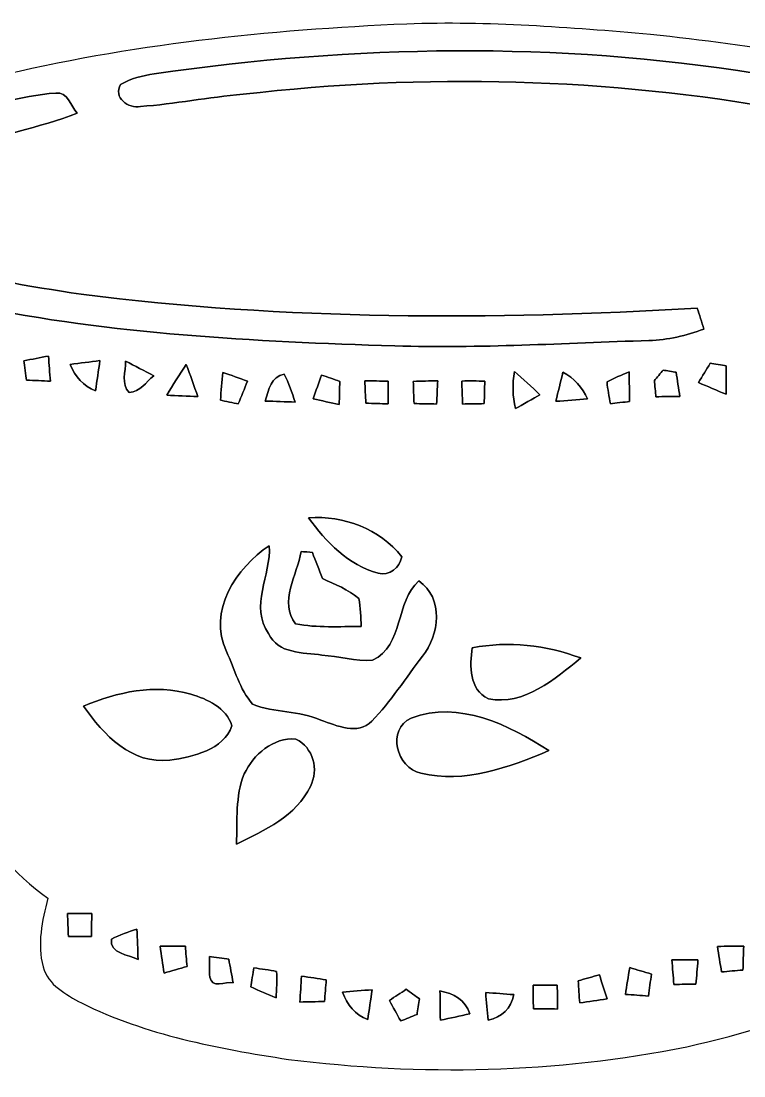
# Model space of a CAD drawing. Header units: centimetres. Extents: x -7.1 to 7.1, y -5.6 to 5.6.
# Drawn here: x -1.61 to 2.6, y -0.52 to 5.62 of the extents above; entities that cross this region are included whole.
import ezdxf

# ---------------------------------------------------------------- set-up
doc = ezdxf.new("R2010")
doc.units = ezdxf.units.CM
doc.header["$MEASUREMENT"] = 0
doc.layers.add('Camada 1', color=7, linetype='Continuous')

msp = doc.modelspace()

# ---------------------------------------------------------------- linework, layer by layer
at = {"layer": 'Camada 1', "color": 250}
for points, knots in [([(-1.77165, 5.29412), (-0.9839, 5.48498), (-0.17426, 5.56965), (0.63394, 5.60458), (0.63394, 5.60458), (1.10842, 5.62151), (1.58255, 5.58375), (2.05493, 5.54389), (2.05493, 5.54389), (2.6557, 5.47687), (3.25895, 5.39433), (3.83821, 5.21404), (3.83821, 5.21404), (4.07317, 5.13608), (4.31024, 5.04789), (4.51026, 4.89795), (4.51026, 4.89795), (4.61856, 4.81717), (4.71134, 4.70534), (4.74132, 4.57129), (4.74132, 4.57129), (4.75967, 4.40655), (4.74132, 4.24003), (4.70887, 4.07846), (4.70887, 4.07846), (4.95511, 4.25414), (5.27156, 4.33069), (5.56894, 4.26614), (5.56894, 4.26614), (5.64161, 4.24885), (5.71146, 4.22027), (5.78484, 4.20511), (5.78484, 4.20511), (5.87657, 4.22839), (5.97641, 4.29436), (6.06848, 4.23298), (6.06848, 4.23298), (6.18067, 4.17547), (6.18418, 4.04176), (6.1923, 3.93242), (6.1923, 3.93242), (6.27097, 3.81141), (6.36905, 3.69958), (6.40997, 3.55776), (6.40997, 3.55776), (6.53661, 3.19334), (6.45089, 2.79541), (6.29391, 2.45497), (6.29391, 2.45497), (6.17607, 2.20098), (5.97887, 1.98437), (5.73369, 1.8482), (5.73369, 1.8482), (5.51427, 1.72084), (5.26803, 1.65347), (5.0299, 1.57056), (5.0299, 1.57056), (4.73533, 1.4545), (4.44853, 1.30774), (4.20616, 1.10137), (4.20616, 1.10137), (4.24885, 1.01282), (4.30705, 0.91722), (4.27567, 0.81526), (4.27567, 0.81526), (4.24427, 0.66111), (4.06364, 0.57396), (3.91971, 0.62864), (3.91971, 0.62864), (3.78071, 0.66569), (3.71439, 0.80503), (3.65583, 0.92287), (3.65583, 0.92287), (3.538, 0.77187), (3.40606, 0.63146), (3.25191, 0.51717), (3.25191, 0.51717), (3.2773, 0.34995), (3.3401, 0.13864), (3.20886, 0.00105), (3.20886, 0.00105), (2.93441, -0.20143), (2.59186, -0.27586), (2.26659, -0.3556), (2.26659, -0.3556), (1.50424, -0.5094), (0.71613, -0.52492), (-0.05503, -0.42862), (-0.05503, -0.42862), (-0.46743, -0.36617), (-0.88511, -0.28645), (-1.26188, -0.09983), (-1.26188, -0.09983), (-1.35078, -0.05009), (-1.45625, 0.00423), (-1.48519, 0.11041), (-1.48519, 0.11041), (-1.51977, 0.2427), (-1.49119, 0.38064), (-1.45696, 0.51011), (-1.45696, 0.51011), (-1.85561, 0.79587), (-2.0835, 1.25024), (-2.24579, 1.70074), (-2.24579, 1.70074), (-2.44228, 2.22673), (-2.53717, 2.78165), (-2.62643, 3.33375), (-2.62643, 3.33375), (-2.64653, 3.54612), (-2.79822, 3.70699), (-2.86103, 3.90455), (-2.86103, 3.90455), (-2.94111, 4.11868), (-2.97497, 4.35115), (-2.94922, 4.5787), (-2.94922, 4.5787), (-2.92028, 4.72263), (-2.80704, 4.83059), (-2.69558, 4.91737), (-2.69558, 4.91737), (-2.41793, 5.10611), (-2.09303, 5.2077), (-1.77165, 5.29412)], [0, 0, 0, 0, 0.03125, 0.03125, 0.03125, 0.03125, 0.0625, 0.0625, 0.0625, 0.0625, 0.09375, 0.09375, 0.09375, 0.09375, 0.125, 0.125, 0.125, 0.125, 0.15625, 0.15625, 0.15625, 0.15625, 0.1875, 0.1875, 0.1875, 0.1875, 0.21875, 0.21875, 0.21875, 0.21875, 0.25, 0.25, 0.25, 0.25, 0.28125, 0.28125, 0.28125, 0.28125, 0.3125, 0.3125, 0.3125, 0.3125, 0.34375, 0.34375, 0.34375, 0.34375, 0.375, 0.375, 0.375, 0.375, 0.40625, 0.40625, 0.40625, 0.40625, 0.4375, 0.4375, 0.4375, 0.4375, 0.46875, 0.46875, 0.46875, 0.46875, 0.5, 0.5, 0.5, 0.5, 0.53125, 0.53125, 0.53125, 0.53125, 0.5625, 0.5625, 0.5625, 0.5625, 0.59375, 0.59375, 0.59375, 0.59375, 0.625, 0.625, 0.625, 0.625, 0.65625, 0.65625, 0.65625, 0.65625, 0.6875, 0.6875, 0.6875, 0.6875, 0.71875, 0.71875, 0.71875, 0.71875, 0.75, 0.75, 0.75, 0.75, 0.78125, 0.78125, 0.78125, 0.78125, 0.8125, 0.8125, 0.8125, 0.8125, 0.84375, 0.84375, 0.84375, 0.84375, 0.875, 0.875, 0.875, 0.875, 0.90625, 0.90625, 0.90625, 0.90625, 0.9375, 0.9375, 0.9375, 0.9375, 1, 1, 1, 1]), ([(-0.83784, 5.31459), (-0.83784, 5.31459), (-0.83784, 5.31459), (-0.83784, 5.31459), (-0.83784, 5.31459), (-0.90557, 5.3026), (-0.97401, 5.28778), (-1.03363, 5.25215), (-1.03363, 5.25215), (-1.07843, 5.17877), (-0.98777, 5.1075), (-0.91722, 5.12444), (-0.91722, 5.12444), (-0.7172, 5.13749), (-0.52, 5.17877), (-0.31962, 5.19535), (-0.31962, 5.19535), (0.73447, 5.31741), (1.80693, 5.29201), (2.85184, 5.10258), (2.85184, 5.10258), (2.87901, 5.14702), (2.90617, 5.19182), (2.9337, 5.23662), (2.9337, 5.23662), (2.84868, 5.26944), (2.76224, 5.29978), (2.67229, 5.316), (2.67229, 5.316), (1.51165, 5.50333), (0.32385, 5.48216), (-0.83784, 5.31459)], [0, 0, 0, 0, 0.1111111, 0.1111111, 0.1111111, 0.1111111, 0.2222222, 0.2222222, 0.2222222, 0.2222222, 0.3333333, 0.3333333, 0.3333333, 0.3333333, 0.4444444, 0.4444444, 0.4444444, 0.4444444, 0.5555556, 0.5555556, 0.5555556, 0.5555556, 0.6666667, 0.6666667, 0.6666667, 0.6666667, 0.7777778, 0.7777778, 0.7777778, 0.7777778, 1, 1, 1, 1]), ([(-2.0253, 5.05989), (-2.0253, 5.05989), (-2.0253, 5.05989), (-2.0253, 5.05989), (-2.0253, 5.05989), (-2.27858, 4.97382), (-2.54987, 4.88102), (-2.73085, 4.67325), (-2.73085, 4.67325), (-2.81798, 4.57799), (-2.82222, 4.43442), (-2.7626, 4.32364), (-2.7626, 4.32364), (-2.70333, 4.30917), (-2.64195, 4.31553), (-2.58197, 4.31835), (-2.58197, 4.31835), (-2.59362, 4.39596), (-2.60597, 4.47321), (-2.61796, 4.55048), (-2.61796, 4.55048), (-2.25036, 4.88738), (-1.73177, 4.91559), (-1.28588, 5.08494), (-1.28588, 5.08494), (-1.32396, 5.1255), (-1.3416, 5.21088), (-1.41005, 5.20206), (-1.41005, 5.20206), (-1.62065, 5.18759), (-1.82386, 5.11951), (-2.0253, 5.05989)], [0, 0, 0, 0, 0.1111111, 0.1111111, 0.1111111, 0.1111111, 0.2222222, 0.2222222, 0.2222222, 0.2222222, 0.3333333, 0.3333333, 0.3333333, 0.3333333, 0.4444444, 0.4444444, 0.4444444, 0.4444444, 0.5555556, 0.5555556, 0.5555556, 0.5555556, 0.6666667, 0.6666667, 0.6666667, 0.6666667, 0.7777778, 0.7777778, 0.7777778, 0.7777778, 1, 1, 1, 1]), ([(-2.53223, 4.17264), (-2.53223, 4.17264), (-2.53223, 4.17264), (-2.53223, 4.17264), (-2.53223, 4.17264), (-2.32938, 4.07458), (-2.11208, 4.00967), (-1.8923, 3.96239), (-1.8923, 3.96239), (-1.08408, 3.79694), (-0.25752, 3.75355), (0.56479, 3.72921), (0.56479, 3.72921), (1.05867, 3.71439), (1.55222, 3.74402), (2.04576, 3.76061), (2.04576, 3.76061), (2.15582, 3.76273), (2.26342, 3.78848), (2.36573, 3.82693), (2.36573, 3.82693), (2.35303, 3.86785), (2.34032, 3.90877), (2.32762, 3.94935), (2.32762, 3.94935), (1.13135, 3.87879), (-0.07338, 3.87809), (-1.26364, 4.03048), (-1.26364, 4.03048), (-1.5688, 4.07563), (-1.87501, 4.12537), (-2.16992, 4.21886), (-2.16992, 4.21886), (-2.25495, 4.24356), (-2.33927, 4.27389), (-2.4278, 4.28166), (-2.4278, 4.28166), (-2.46627, 4.24921), (-2.49907, 4.2104), (-2.53223, 4.17264)], [0, 0, 0, 0, 0.0909091, 0.0909091, 0.0909091, 0.0909091, 0.1818182, 0.1818182, 0.1818182, 0.1818182, 0.2727273, 0.2727273, 0.2727273, 0.2727273, 0.3636364, 0.3636364, 0.3636364, 0.3636364, 0.4545455, 0.4545455, 0.4545455, 0.4545455, 0.5454545, 0.5454545, 0.5454545, 0.5454545, 0.6363636, 0.6363636, 0.6363636, 0.6363636, 0.7272727, 0.7272727, 0.7272727, 0.7272727, 0.8181818, 0.8181818, 0.8181818, 0.8181818, 1, 1, 1, 1]), ([(-1.59773, 3.64172), (-1.59773, 3.64172), (-1.59773, 3.64172), (-1.59773, 3.64172), (-1.59773, 3.64172), (-1.59349, 3.6135), (-1.58503, 3.55706), (-1.5808, 3.52882), (-1.5808, 3.52882), (-1.53492, 3.52743), (-1.48872, 3.52565), (-1.44251, 3.52354), (-1.44251, 3.52354), (-1.44673, 3.57222), (-1.45026, 3.62091), (-1.45345, 3.66959), (-1.45345, 3.66959), (-1.50142, 3.66041), (-1.54975, 3.65125), (-1.59773, 3.64172)], [0, 0, 0, 0, 0.1666667, 0.1666667, 0.1666667, 0.1666667, 0.3333333, 0.3333333, 0.3333333, 0.3333333, 0.5, 0.5, 0.5, 0.5, 0.6666667, 0.6666667, 0.6666667, 0.6666667, 1, 1, 1, 1]), ([(-1.32644, 3.62055), (-1.32644, 3.62055), (-1.32644, 3.62055), (-1.32644, 3.62055), (-1.32644, 3.62055), (-1.29998, 3.54965), (-1.24989, 3.49603), (-1.17968, 3.46674), (-1.17968, 3.46674), (-1.17086, 3.52565), (-1.1624, 3.58457), (-1.15393, 3.64348), (-1.15393, 3.64348), (-1.21179, 3.63607), (-1.26894, 3.62832), (-1.32644, 3.62055)], [0, 0, 0, 0, 0.2, 0.2, 0.2, 0.2, 0.4, 0.4, 0.4, 0.4, 0.6, 0.6, 0.6, 0.6, 1, 1, 1, 1]), ([(-1.00436, 3.6396), (-1.00436, 3.6396), (-1.00436, 3.6396), (-1.00436, 3.6396), (-1.00436, 3.6396), (-1.00295, 3.57928), (-1.03258, 3.50697), (-0.98319, 3.45792), (-0.98319, 3.45792), (-0.92004, 3.46039), (-0.88406, 3.5179), (-0.8403, 3.55494), (-0.8403, 3.55494), (-0.895, 3.58386), (-0.94933, 3.61209), (-1.00436, 3.6396)], [0, 0, 0, 0, 0.2, 0.2, 0.2, 0.2, 0.4, 0.4, 0.4, 0.4, 0.6, 0.6, 0.6, 0.6, 1, 1, 1, 1]), ([(2.40276, 3.62761), (2.40276, 3.62761), (2.40276, 3.62761), (2.40276, 3.62761), (2.40276, 3.62761), (2.37983, 3.59021), (2.35725, 3.55282), (2.33469, 3.51542), (2.33469, 3.51542), (2.3876, 3.49215), (2.44122, 3.4692), (2.49519, 3.44769), (2.49519, 3.44769), (2.49555, 3.50273), (2.49555, 3.55776), (2.49555, 3.6128), (2.49555, 3.6128), (2.47227, 3.61631), (2.42605, 3.62374), (2.40276, 3.62761)], [0, 0, 0, 0, 0.1666667, 0.1666667, 0.1666667, 0.1666667, 0.3333333, 0.3333333, 0.3333333, 0.3333333, 0.5, 0.5, 0.5, 0.5, 0.6666667, 0.6666667, 0.6666667, 0.6666667, 1, 1, 1, 1]), ([(-0.76412, 3.4417), (-0.76412, 3.4417), (-0.76412, 3.4417), (-0.76412, 3.4417), (-0.76412, 3.4417), (-0.70414, 3.43853), (-0.64381, 3.4357), (-0.58313, 3.43322), (-0.58313, 3.43322), (-0.60501, 3.49603), (-0.62759, 3.55847), (-0.65051, 3.62055), (-0.65051, 3.62055), (-0.69037, 3.56234), (-0.72813, 3.50237), (-0.76412, 3.4417)], [0, 0, 0, 0, 0.2, 0.2, 0.2, 0.2, 0.4, 0.4, 0.4, 0.4, 0.6, 0.6, 0.6, 0.6, 1, 1, 1, 1]), ([(-0.4378, 3.5747), (-0.4378, 3.5747), (-0.4378, 3.5747), (-0.4378, 3.5747), (-0.4378, 3.5747), (-0.44414, 3.52071), (-0.44696, 3.46638), (-0.4512, 3.41207), (-0.4512, 3.41207), (-0.42545, 3.40676), (-0.37358, 3.39653), (-0.34783, 3.39124), (-0.34783, 3.39124), (-0.32985, 3.435), (-0.31184, 3.47909), (-0.29386, 3.52283), (-0.29386, 3.52283), (-0.34183, 3.54083), (-0.38981, 3.55811), (-0.4378, 3.5747)], [0, 0, 0, 0, 0.1666667, 0.1666667, 0.1666667, 0.1666667, 0.3333333, 0.3333333, 0.3333333, 0.3333333, 0.5, 0.5, 0.5, 0.5, 0.6666667, 0.6666667, 0.6666667, 0.6666667, 1, 1, 1, 1]), ([(1.26152, 3.57998), (1.26152, 3.57998), (1.26152, 3.57998), (1.26152, 3.57998), (1.26152, 3.57998), (1.24989, 3.50801), (1.24989, 3.435), (1.26858, 3.36408), (1.26858, 3.36408), (1.30386, 3.3842), (1.37512, 3.42406), (1.41076, 3.44416), (1.41076, 3.44416), (1.36207, 3.49074), (1.31234, 3.53625), (1.26152, 3.57998)], [0, 0, 0, 0, 0.2, 0.2, 0.2, 0.2, 0.4, 0.4, 0.4, 0.4, 0.6, 0.6, 0.6, 0.6, 1, 1, 1, 1]), ([(1.54445, 3.57575), (1.54445, 3.57575), (1.54445, 3.57575), (1.54445, 3.57575), (1.54445, 3.57575), (1.53034, 3.5193), (1.51694, 3.46287), (1.50388, 3.40606), (1.50388, 3.40606), (1.56562, 3.40924), (1.62665, 3.41417), (1.68839, 3.41948), (1.68839, 3.41948), (1.65629, 3.48509), (1.61008, 3.54188), (1.54445, 3.57575)], [0, 0, 0, 0, 0.2, 0.2, 0.2, 0.2, 0.4, 0.4, 0.4, 0.4, 0.6, 0.6, 0.6, 0.6, 1, 1, 1, 1]), ([(1.80128, 3.51895), (1.80128, 3.51895), (1.80128, 3.51895), (1.80128, 3.51895), (1.80128, 3.51895), (1.80516, 3.47627), (1.81327, 3.43393), (1.82104, 3.39124), (1.82104, 3.39124), (1.84891, 3.39478), (1.905, 3.40147), (1.93286, 3.40501), (1.93286, 3.40501), (1.93216, 3.46216), (1.93111, 3.51966), (1.93004, 3.57681), (1.93004, 3.57681), (1.8863, 3.55881), (1.84255, 3.54188), (1.80128, 3.51895)], [0, 0, 0, 0, 0.1666667, 0.1666667, 0.1666667, 0.1666667, 0.3333333, 0.3333333, 0.3333333, 0.3333333, 0.5, 0.5, 0.5, 0.5, 0.6666667, 0.6666667, 0.6666667, 0.6666667, 1, 1, 1, 1]), ([(2.12831, 3.58739), (2.12831, 3.58739), (2.12831, 3.58739), (2.12831, 3.58739), (2.12831, 3.58739), (2.11561, 3.57187), (2.0902, 3.54153), (2.07715, 3.52636), (2.07715, 3.52636), (2.07963, 3.50273), (2.08421, 3.45617), (2.08633, 3.43288), (2.08633, 3.43288), (2.13254, 3.43322), (2.1791, 3.43358), (2.22566, 3.43429), (2.22566, 3.43429), (2.21826, 3.48156), (2.21121, 3.52848), (2.2038, 3.5754), (2.2038, 3.5754), (2.1851, 3.57857), (2.14736, 3.58422), (2.12831, 3.58739)], [0, 0, 0, 0, 0.1428571, 0.1428571, 0.1428571, 0.1428571, 0.2857143, 0.2857143, 0.2857143, 0.2857143, 0.4285714, 0.4285714, 0.4285714, 0.4285714, 0.5714286, 0.5714286, 0.5714286, 0.5714286, 0.7142857, 0.7142857, 0.7142857, 0.7142857, 1, 1, 1, 1]), ([(-0.18979, 3.40747), (-0.18979, 3.40747), (-0.18979, 3.40747), (-0.18979, 3.40747), (-0.18979, 3.40747), (-0.13158, 3.40535), (-0.07372, 3.40325), (-0.01551, 3.40184), (-0.01551, 3.40184), (-0.03527, 3.45687), (-0.05362, 3.51225), (-0.07972, 3.56481), (-0.07972, 3.56481), (-0.15804, 3.55177), (-0.17003, 3.47098), (-0.18979, 3.40747)], [0, 0, 0, 0, 0.2, 0.2, 0.2, 0.2, 0.4, 0.4, 0.4, 0.4, 0.6, 0.6, 0.6, 0.6, 1, 1, 1, 1]), ([(0.13828, 3.55917), (0.13828, 3.55917), (0.13828, 3.55917), (0.13828, 3.55917), (0.13828, 3.55917), (0.12171, 3.51296), (0.10512, 3.46709), (0.08854, 3.42053), (0.08854, 3.42053), (0.13935, 3.40924), (0.18979, 3.39831), (0.24095, 3.38771), (0.24095, 3.38771), (0.242, 3.43252), (0.24306, 3.47732), (0.24411, 3.52212), (0.24411, 3.52212), (0.20884, 3.53447), (0.17356, 3.54682), (0.13828, 3.55917)], [0, 0, 0, 0, 0.1666667, 0.1666667, 0.1666667, 0.1666667, 0.3333333, 0.3333333, 0.3333333, 0.3333333, 0.5, 0.5, 0.5, 0.5, 0.6666667, 0.6666667, 0.6666667, 0.6666667, 1, 1, 1, 1]), ([(0.38946, 3.52531), (0.38946, 3.52531), (0.38946, 3.52531), (0.38946, 3.52531), (0.38946, 3.52531), (0.39158, 3.48192), (0.3937, 3.43817), (0.39582, 3.39478), (0.39582, 3.39478), (0.43921, 3.39336), (0.4826, 3.39231), (0.52599, 3.39124), (0.52599, 3.39124), (0.52599, 3.43534), (0.52634, 3.4798), (0.5267, 3.5239), (0.5267, 3.5239), (0.48083, 3.52424), (0.43532, 3.5246), (0.38946, 3.52531)], [0, 0, 0, 0, 0.1666667, 0.1666667, 0.1666667, 0.1666667, 0.3333333, 0.3333333, 0.3333333, 0.3333333, 0.5, 0.5, 0.5, 0.5, 0.6666667, 0.6666667, 0.6666667, 0.6666667, 1, 1, 1, 1]), ([(0.67239, 3.52212), (0.67239, 3.52212), (0.67239, 3.52212), (0.67239, 3.52212), (0.67239, 3.52212), (0.67344, 3.47909), (0.67486, 3.4357), (0.67663, 3.39266), (0.67663, 3.39266), (0.72036, 3.39195), (0.76446, 3.39124), (0.80856, 3.39019), (0.80856, 3.39019), (0.81033, 3.4357), (0.81244, 3.48085), (0.81526, 3.52565), (0.81526, 3.52565), (0.76763, 3.52495), (0.72002, 3.52354), (0.67239, 3.52212)], [0, 0, 0, 0, 0.1666667, 0.1666667, 0.1666667, 0.1666667, 0.3333333, 0.3333333, 0.3333333, 0.3333333, 0.5, 0.5, 0.5, 0.5, 0.6666667, 0.6666667, 0.6666667, 0.6666667, 1, 1, 1, 1]), ([(0.95532, 3.52424), (0.95532, 3.52424), (0.95532, 3.52424), (0.95532, 3.52424), (0.95532, 3.52424), (0.95637, 3.4798), (0.95778, 3.435), (0.95956, 3.39019), (0.95956, 3.39019), (1.00153, 3.3909), (1.04352, 3.3916), (1.08584, 3.39231), (1.08584, 3.39231), (1.08691, 3.43641), (1.08795, 3.48014), (1.08937, 3.52424), (1.08937, 3.52424), (1.04457, 3.52424), (0.99976, 3.5246), (0.95532, 3.52424)], [0, 0, 0, 0, 0.1666667, 0.1666667, 0.1666667, 0.1666667, 0.3333333, 0.3333333, 0.3333333, 0.3333333, 0.5, 0.5, 0.5, 0.5, 0.6666667, 0.6666667, 0.6666667, 0.6666667, 1, 1, 1, 1]), ([(0.06244, 2.72767), (0.06244, 2.72767), (0.06244, 2.72767), (0.06244, 2.72767), (0.06244, 2.72767), (0.16298, 2.5855), (0.29491, 2.45321), (0.46708, 2.40454), (0.46708, 2.40454), (0.53374, 2.38653), (0.59372, 2.43557), (0.60537, 2.50048), (0.60537, 2.50048), (0.47554, 2.66381), (0.26775, 2.74002), (0.06244, 2.72767)], [0, 0, 0, 0, 0.2, 0.2, 0.2, 0.2, 0.4, 0.4, 0.4, 0.4, 0.6, 0.6, 0.6, 0.6, 1, 1, 1, 1]), ([(-0.41663, 1.94875), (-0.41663, 1.94875), (-0.41663, 1.94875), (-0.41663, 1.94875), (-0.41663, 1.94875), (-0.36759, 1.84608), (-0.34149, 1.7279), (-0.26387, 1.64146), (-0.26387, 1.64146), (-0.13687, 1.58855), (0.00811, 1.60479), (0.13441, 1.54727), (0.13441, 1.54727), (0.22684, 1.51729), (0.34924, 1.45732), (0.43003, 1.54235), (0.43003, 1.54235), (0.54186, 1.657), (0.62793, 1.79351), (0.72531, 1.92017), (0.72531, 1.92017), (0.82585, 2.04328), (0.84949, 2.25918), (0.70555, 2.35937), (0.70555, 2.35937), (0.56727, 2.23872), (0.61736, 1.98542), (0.43532, 1.89688), (0.43532, 1.89688), (0.33584, 1.88911), (0.23883, 1.92051), (0.14005, 1.92687), (0.14005, 1.92687), (0.03069, 1.9438), (-0.1164, 1.9325), (-0.17039, 2.05246), (-0.17039, 2.05246), (-0.28256, 2.21014), (-0.15558, 2.39289), (-0.16651, 2.5647), (-0.16651, 2.5647), (-0.35806, 2.4391), (-0.52916, 2.17769), (-0.41663, 1.94875)], [0, 0, 0, 0, 0.0833333, 0.0833333, 0.0833333, 0.0833333, 0.1666667, 0.1666667, 0.1666667, 0.1666667, 0.25, 0.25, 0.25, 0.25, 0.3333333, 0.3333333, 0.3333333, 0.3333333, 0.4166667, 0.4166667, 0.4166667, 0.4166667, 0.5, 0.5, 0.5, 0.5, 0.5833333, 0.5833333, 0.5833333, 0.5833333, 0.6666667, 0.6666667, 0.6666667, 0.6666667, 0.75, 0.75, 0.75, 0.75, 0.8333333, 0.8333333, 0.8333333, 0.8333333, 1, 1, 1, 1]), ([(0.01834, 2.53083), (0.01834, 2.53083), (0.01834, 2.53083), (0.01834, 2.53083), (0.01834, 2.53083), (-0.00387, 2.39501), (-0.11253, 2.23555), (-0.01305, 2.10889), (-0.01305, 2.10889), (0.11289, 2.08492), (0.242, 2.09479), (0.36936, 2.09337), (0.36936, 2.09337), (0.36653, 2.14806), (0.36617, 2.2031), (0.35418, 2.25672), (0.35418, 2.25672), (0.2935, 2.31069), (0.2159, 2.33856), (0.14393, 2.37348), (0.14393, 2.37348), (0.12347, 2.42393), (0.10371, 2.47473), (0.08431, 2.52552), (0.08431, 2.52552), (0.06772, 2.52659), (0.03493, 2.52942), (0.01834, 2.53083)], [0, 0, 0, 0, 0.125, 0.125, 0.125, 0.125, 0.25, 0.25, 0.25, 0.25, 0.375, 0.375, 0.375, 0.375, 0.5, 0.5, 0.5, 0.5, 0.625, 0.625, 0.625, 0.625, 0.75, 0.75, 0.75, 0.75, 1, 1, 1, 1]), ([(1.01564, 1.96956), (1.01564, 1.96956), (1.01564, 1.96956), (1.01564, 1.96956), (1.01564, 1.96956), (1.00117, 1.86265), (0.99625, 1.72861), (1.11019, 1.67252), (1.11019, 1.67252), (1.31903, 1.63125), (1.49754, 1.78717), (1.64782, 1.91028), (1.64782, 1.91028), (1.44568, 1.98542), (1.22836, 2.01117), (1.01564, 1.96956)], [0, 0, 0, 0, 0.2, 0.2, 0.2, 0.2, 0.4, 0.4, 0.4, 0.4, 0.6, 0.6, 0.6, 0.6, 1, 1, 1, 1]), ([(-1.24882, 1.62913), (-1.24882, 1.62913), (-1.24882, 1.62913), (-1.24882, 1.62913), (-1.24882, 1.62913), (-1.13417, 1.46297), (-0.96731, 1.28798), (-0.74541, 1.31514), (-0.74541, 1.31514), (-0.61348, 1.3349), (-0.43215, 1.37442), (-0.38488, 1.51553), (-0.38488, 1.51553), (-0.41592, 1.62136), (-0.52811, 1.67004), (-0.62442, 1.69969), (-0.62442, 1.69969), (-0.83326, 1.76176), (-1.05375, 1.71202), (-1.24882, 1.62913)], [0, 0, 0, 0, 0.1666667, 0.1666667, 0.1666667, 0.1666667, 0.3333333, 0.3333333, 0.3333333, 0.3333333, 0.5, 0.5, 0.5, 0.5, 0.6666667, 0.6666667, 0.6666667, 0.6666667, 1, 1, 1, 1]), ([(0.6597, 1.56033), (0.6597, 1.56033), (0.6597, 1.56033), (0.6597, 1.56033), (0.6597, 1.56033), (0.51576, 1.49506), (0.57502, 1.26858), (0.71683, 1.23966), (0.71683, 1.23966), (0.96979, 1.17544), (1.23048, 1.27387), (1.46261, 1.37054), (1.46261, 1.37054), (1.23084, 1.52082), (0.93768, 1.66441), (0.6597, 1.56033)], [0, 0, 0, 0, 0.2, 0.2, 0.2, 0.2, 0.4, 0.4, 0.4, 0.4, 0.6, 0.6, 0.6, 0.6, 1, 1, 1, 1]), ([(-0.31291, 1.23437), (-0.31291, 1.23437), (-0.31291, 1.23437), (-0.31291, 1.23437), (-0.31291, 1.23437), (-0.36512, 1.10525), (-0.35382, 0.96237), (-0.35736, 0.8262), (-0.35736, 0.8262), (-0.19332, 0.90452), (-0.00987, 0.99024), (0.07301, 1.1624), (0.07301, 1.1624), (0.12347, 1.25835), (0.08854, 1.3903), (-0.01128, 1.43756), (-0.01128, 1.43756), (-0.14357, 1.44921), (-0.26, 1.34832), (-0.31291, 1.23437)], [0, 0, 0, 0, 0.1666667, 0.1666667, 0.1666667, 0.1666667, 0.3333333, 0.3333333, 0.3333333, 0.3333333, 0.5, 0.5, 0.5, 0.5, 0.6666667, 0.6666667, 0.6666667, 0.6666667, 1, 1, 1, 1]), ([(-1.34301, 0.42087), (-1.34301, 0.42087), (-1.34301, 0.42087), (-1.34301, 0.42087), (-1.34301, 0.42087), (-1.34126, 0.37677), (-1.33914, 0.33267), (-1.33738, 0.28821), (-1.33738, 0.28821), (-1.29258, 0.28787), (-1.24777, 0.28787), (-1.20261, 0.28751), (-1.20261, 0.28751), (-1.20227, 0.33231), (-1.2019, 0.37677), (-1.2012, 0.42121), (-1.2012, 0.42121), (-1.24848, 0.42157), (-1.29575, 0.42121), (-1.34301, 0.42087)], [0, 0, 0, 0, 0.1666667, 0.1666667, 0.1666667, 0.1666667, 0.3333333, 0.3333333, 0.3333333, 0.3333333, 0.5, 0.5, 0.5, 0.5, 0.6666667, 0.6666667, 0.6666667, 0.6666667, 1, 1, 1, 1]), ([(-1.0862, 0.27199), (-1.0862, 0.27199), (-1.0862, 0.27199), (-1.0862, 0.27199), (-1.0862, 0.27199), (-1.0996, 0.18591), (-0.98636, 0.18379), (-0.93132, 0.15275), (-0.93132, 0.15275), (-0.9331, 0.21237), (-0.93556, 0.27164), (-0.93839, 0.3309), (-0.93839, 0.3309), (-0.98848, 0.31362), (-1.03857, 0.29598), (-1.0862, 0.27199)], [0, 0, 0, 0, 0.2, 0.2, 0.2, 0.2, 0.4, 0.4, 0.4, 0.4, 0.6, 0.6, 0.6, 0.6, 1, 1, 1, 1]), ([(-0.80256, 0.23035), (-0.80256, 0.23035), (-0.80256, 0.23035), (-0.80256, 0.23035), (-0.80256, 0.23035), (-0.79516, 0.17814), (-0.78775, 0.12593), (-0.77998, 0.07372), (-0.77998, 0.07372), (-0.73518, 0.08714), (-0.69037, 0.09983), (-0.64557, 0.11253), (-0.64557, 0.11253), (-0.6491, 0.15205), (-0.65263, 0.1912), (-0.6558, 0.23035), (-0.6558, 0.23035), (-0.70484, 0.23071), (-0.75388, 0.23071), (-0.80256, 0.23035)], [0, 0, 0, 0, 0.1666667, 0.1666667, 0.1666667, 0.1666667, 0.3333333, 0.3333333, 0.3333333, 0.3333333, 0.5, 0.5, 0.5, 0.5, 0.6666667, 0.6666667, 0.6666667, 0.6666667, 1, 1, 1, 1]), ([(2.4451, 0.22965), (2.4451, 0.22965), (2.4451, 0.22965), (2.4451, 0.22965), (2.4451, 0.22965), (2.45285, 0.18026), (2.46062, 0.13053), (2.46873, 0.08113), (2.46873, 0.08113), (2.51037, 0.08466), (2.55198, 0.08854), (2.59362, 0.09207), (2.59362, 0.09207), (2.59503, 0.13864), (2.59644, 0.1852), (2.59785, 0.23176), (2.59785, 0.23176), (2.54669, 0.23142), (2.4959, 0.23071), (2.4451, 0.22965)], [0, 0, 0, 0, 0.1666667, 0.1666667, 0.1666667, 0.1666667, 0.3333333, 0.3333333, 0.3333333, 0.3333333, 0.5, 0.5, 0.5, 0.5, 0.6666667, 0.6666667, 0.6666667, 0.6666667, 1, 1, 1, 1]), ([(-0.51576, 0.17144), (-0.51576, 0.17144), (-0.51576, 0.17144), (-0.51576, 0.17144), (-0.51576, 0.17144), (-0.51576, 0.13158), (-0.51752, 0.09136), (-0.51293, 0.05115), (-0.51293, 0.05115), (-0.50341, -0.01763), (-0.42262, 0.02575), (-0.37711, 0.01834), (-0.37711, 0.01834), (-0.38629, 0.06419), (-0.39475, 0.11007), (-0.40323, 0.15592), (-0.40323, 0.15592), (-0.43144, 0.1598), (-0.48753, 0.16756), (-0.51576, 0.17144)], [0, 0, 0, 0, 0.1666667, 0.1666667, 0.1666667, 0.1666667, 0.3333333, 0.3333333, 0.3333333, 0.3333333, 0.5, 0.5, 0.5, 0.5, 0.6666667, 0.6666667, 0.6666667, 0.6666667, 1, 1, 1, 1]), ([(2.17945, 0.15098), (2.17945, 0.15098), (2.17945, 0.15098), (2.17945, 0.15098), (2.17945, 0.15098), (2.18298, 0.10337), (2.18687, 0.05608), (2.19109, 0.00847), (2.19109, 0.00847), (2.23378, 0.00881), (2.27682, 0.00881), (2.31985, 0.00881), (2.31985, 0.00881), (2.32375, 0.05608), (2.32762, 0.10337), (2.33115, 0.15063), (2.33115, 0.15063), (2.2807, 0.15134), (2.2299, 0.15275), (2.17945, 0.15098)], [0, 0, 0, 0, 0.1666667, 0.1666667, 0.1666667, 0.1666667, 0.3333333, 0.3333333, 0.3333333, 0.3333333, 0.5, 0.5, 0.5, 0.5, 0.6666667, 0.6666667, 0.6666667, 0.6666667, 1, 1, 1, 1]), ([(-0.2561, 0.10407), (-0.2561, 0.10407), (-0.2561, 0.10407), (-0.2561, 0.10407), (-0.2561, 0.10407), (-0.2607, 0.07654), (-0.27057, 0.02117), (-0.27515, -0.00635), (-0.27515, -0.00635), (-0.22613, -0.02786), (-0.17673, -0.04938), (-0.127, -0.0709), (-0.127, -0.0709), (-0.12452, -0.01939), (-0.12064, 0.0321), (-0.12381, 0.08325), (-0.12381, 0.08325), (-0.16756, 0.09348), (-0.21201, 0.09842), (-0.2561, 0.10407)], [0, 0, 0, 0, 0.1666667, 0.1666667, 0.1666667, 0.1666667, 0.3333333, 0.3333333, 0.3333333, 0.3333333, 0.5, 0.5, 0.5, 0.5, 0.6666667, 0.6666667, 0.6666667, 0.6666667, 1, 1, 1, 1]), ([(1.63371, 0.02892), (1.63371, 0.02892), (1.63371, 0.02892), (1.63371, 0.02892), (1.63371, 0.02892), (1.63617, -0.01376), (1.639, -0.05644), (1.64217, -0.09947), (1.64217, -0.09947), (1.69509, -0.09172), (1.74837, -0.08395), (1.80128, -0.07584), (1.80128, -0.07584), (1.78647, -0.02892), (1.77165, 0.01798), (1.75718, 0.06456), (1.75718, 0.06456), (1.71591, 0.05257), (1.67464, 0.04092), (1.63371, 0.02892)], [0, 0, 0, 0, 0.1666667, 0.1666667, 0.1666667, 0.1666667, 0.3333333, 0.3333333, 0.3333333, 0.3333333, 0.5, 0.5, 0.5, 0.5, 0.6666667, 0.6666667, 0.6666667, 0.6666667, 1, 1, 1, 1]), ([(1.93357, 0.10583), (1.93357, 0.10583), (1.93357, 0.10583), (1.93357, 0.10583), (1.93357, 0.10583), (1.92475, 0.05396), (1.91664, 0.00212), (1.90853, -0.05009), (1.90853, -0.05009), (1.95333, -0.05291), (1.99777, -0.05608), (2.04257, -0.05961), (2.04257, -0.05961), (2.04857, -0.01658), (2.05458, 0.02611), (2.06021, 0.06879), (2.06021, 0.06879), (2.01789, 0.08113), (1.97555, 0.09348), (1.93357, 0.10583)], [0, 0, 0, 0, 0.1666667, 0.1666667, 0.1666667, 0.1666667, 0.3333333, 0.3333333, 0.3333333, 0.3333333, 0.5, 0.5, 0.5, 0.5, 0.6666667, 0.6666667, 0.6666667, 0.6666667, 1, 1, 1, 1]), ([(0.02117, 0.05644), (0.02117, 0.05644), (0.02117, 0.05644), (0.02117, 0.05644), (0.02117, 0.05644), (0.01798, 0.00635), (0.01481, -0.04409), (0.01198, -0.09455), (0.01198, -0.09455), (0.05961, -0.09348), (0.10724, -0.09243), (0.15487, -0.09136), (0.15487, -0.09136), (0.1584, -0.04938), (0.16191, -0.00706), (0.16544, 0.03493), (0.16544, 0.03493), (0.11747, 0.04234), (0.06914, 0.04938), (0.02117, 0.05644)], [0, 0, 0, 0, 0.1666667, 0.1666667, 0.1666667, 0.1666667, 0.3333333, 0.3333333, 0.3333333, 0.3333333, 0.5, 0.5, 0.5, 0.5, 0.6666667, 0.6666667, 0.6666667, 0.6666667, 1, 1, 1, 1]), ([(1.37018, 0.00353), (1.37018, 0.00353), (1.37018, 0.00353), (1.37018, 0.00353), (1.37018, 0.00353), (1.37089, -0.04197), (1.37159, -0.08784), (1.3723, -0.1337), (1.3723, -0.1337), (1.41922, -0.13404), (1.46578, -0.13441), (1.5127, -0.13511), (1.5127, -0.13511), (1.51236, -0.0889), (1.512, -0.04268), (1.51165, 0.00316), (1.51165, 0.00316), (1.46437, 0.00282), (1.4171, 0.00316), (1.37018, 0.00353)], [0, 0, 0, 0, 0.1666667, 0.1666667, 0.1666667, 0.1666667, 0.3333333, 0.3333333, 0.3333333, 0.3333333, 0.5, 0.5, 0.5, 0.5, 0.6666667, 0.6666667, 0.6666667, 0.6666667, 1, 1, 1, 1]), ([(0.26, -0.03668), (0.26, -0.03668), (0.26, -0.03668), (0.26, -0.03668), (0.26, -0.03668), (0.28609, -0.10936), (0.33338, -0.16862), (0.4071, -0.19719), (0.4071, -0.19719), (0.41592, -0.13899), (0.42438, -0.08078), (0.43285, -0.02292), (0.43285, -0.02292), (0.37499, -0.0268), (0.3175, -0.0314), (0.26, -0.03668)], [0, 0, 0, 0, 0.2, 0.2, 0.2, 0.2, 0.4, 0.4, 0.4, 0.4, 0.6, 0.6, 0.6, 0.6, 1, 1, 1, 1]), ([(0.53304, -0.08536), (0.53304, -0.08536), (0.53304, -0.08536), (0.53304, -0.08536), (0.53304, -0.08536), (0.55527, -0.12522), (0.57714, -0.1651), (0.59937, -0.20496), (0.59937, -0.20496), (0.63112, -0.19227), (0.6625, -0.17955), (0.69427, -0.16722), (0.69427, -0.16722), (0.69778, -0.14464), (0.7045, -0.09913), (0.70801, -0.07654), (0.70801, -0.07654), (0.68896, -0.06278), (0.65088, -0.03457), (0.63183, -0.02046), (0.63183, -0.02046), (0.59867, -0.04197), (0.56585, -0.06349), (0.53304, -0.08536)], [0, 0, 0, 0, 0.1428571, 0.1428571, 0.1428571, 0.1428571, 0.2857143, 0.2857143, 0.2857143, 0.2857143, 0.4285714, 0.4285714, 0.4285714, 0.4285714, 0.5714286, 0.5714286, 0.5714286, 0.5714286, 0.7142857, 0.7142857, 0.7142857, 0.7142857, 1, 1, 1, 1]), ([(0.82797, -0.02962), (0.82797, -0.02962), (0.82797, -0.02962), (0.82797, -0.02962), (0.82797, -0.02962), (0.82832, -0.08643), (0.82902, -0.14323), (0.83043, -0.20038), (0.83043, -0.20038), (0.88793, -0.18837), (0.94509, -0.17604), (1.00224, -0.16333), (1.00224, -0.16333), (0.97613, -0.08254), (0.90735, -0.04409), (0.82797, -0.02962)], [0, 0, 0, 0, 0.2, 0.2, 0.2, 0.2, 0.4, 0.4, 0.4, 0.4, 0.6, 0.6, 0.6, 0.6, 1, 1, 1, 1]), ([(1.09431, -0.03986), (1.09431, -0.03986), (1.09431, -0.03986), (1.09431, -0.03986), (1.09431, -0.03986), (1.09855, -0.09313), (1.10348, -0.14639), (1.10912, -0.19967), (1.10912, -0.19967), (1.18886, -0.1845), (1.24213, -0.13124), (1.25764, -0.0515), (1.25764, -0.0515), (1.20297, -0.04692), (1.14864, -0.04304), (1.09431, -0.03986)], [0, 0, 0, 0, 0.2, 0.2, 0.2, 0.2, 0.4, 0.4, 0.4, 0.4, 0.6, 0.6, 0.6, 0.6, 1, 1, 1, 1])]:
    msp.add_open_spline(points, degree=3, knots=knots, dxfattribs=at)
at = {"layer": 'Camada 1', "color": 8}
for points, knots in [([(-0.83784, 5.31459), (0.32385, 5.48216), (1.51165, 5.50333), (2.67229, 5.316), (2.67229, 5.316), (2.76224, 5.29978), (2.84868, 5.26944), (2.9337, 5.23662), (2.9337, 5.23662), (2.90617, 5.19182), (2.87901, 5.14702), (2.85184, 5.10258), (2.85184, 5.10258), (1.80693, 5.29201), (0.73447, 5.31741), (-0.31962, 5.19535), (-0.31962, 5.19535), (-0.52, 5.17877), (-0.7172, 5.13749), (-0.91722, 5.12444), (-0.91722, 5.12444), (-0.98777, 5.1075), (-1.07843, 5.17877), (-1.03363, 5.25215), (-1.03363, 5.25215), (-0.97401, 5.28778), (-0.90557, 5.3026), (-0.83784, 5.31459)], [0, 0, 0, 0, 0.125, 0.125, 0.125, 0.125, 0.25, 0.25, 0.25, 0.25, 0.375, 0.375, 0.375, 0.375, 0.5, 0.5, 0.5, 0.5, 0.625, 0.625, 0.625, 0.625, 0.75, 0.75, 0.75, 0.75, 1, 1, 1, 1]), ([(-2.0253, 5.05989), (-1.82386, 5.11951), (-1.62065, 5.18759), (-1.41005, 5.20206), (-1.41005, 5.20206), (-1.3416, 5.21088), (-1.32396, 5.1255), (-1.28588, 5.08494), (-1.28588, 5.08494), (-1.73177, 4.91559), (-2.25036, 4.88738), (-2.61796, 4.55048), (-2.61796, 4.55048), (-2.60597, 4.47321), (-2.59362, 4.39596), (-2.58197, 4.31835), (-2.58197, 4.31835), (-2.64195, 4.31553), (-2.70333, 4.30917), (-2.7626, 4.32364), (-2.7626, 4.32364), (-2.82222, 4.43442), (-2.81798, 4.57799), (-2.73085, 4.67325), (-2.73085, 4.67325), (-2.54987, 4.88102), (-2.27858, 4.97382), (-2.0253, 5.05989)], [0, 0, 0, 0, 0.125, 0.125, 0.125, 0.125, 0.25, 0.25, 0.25, 0.25, 0.375, 0.375, 0.375, 0.375, 0.5, 0.5, 0.5, 0.5, 0.625, 0.625, 0.625, 0.625, 0.75, 0.75, 0.75, 0.75, 1, 1, 1, 1]), ([(-2.53223, 4.17264), (-2.49907, 4.2104), (-2.46627, 4.24921), (-2.4278, 4.28166), (-2.4278, 4.28166), (-2.33927, 4.27389), (-2.25495, 4.24356), (-2.16992, 4.21886), (-2.16992, 4.21886), (-1.87501, 4.12537), (-1.5688, 4.07563), (-1.26364, 4.03048), (-1.26364, 4.03048), (-0.07338, 3.87809), (1.13135, 3.87879), (2.32762, 3.94935), (2.32762, 3.94935), (2.34032, 3.90877), (2.35303, 3.86785), (2.36573, 3.82693), (2.36573, 3.82693), (2.26342, 3.78848), (2.15582, 3.76273), (2.04576, 3.76061), (2.04576, 3.76061), (1.55222, 3.74402), (1.05867, 3.71439), (0.56479, 3.72921), (0.56479, 3.72921), (-0.25752, 3.75355), (-1.08408, 3.79694), (-1.8923, 3.96239), (-1.8923, 3.96239), (-2.11208, 4.00967), (-2.32938, 4.07458), (-2.53223, 4.17264)], [0, 0, 0, 0, 0.1, 0.1, 0.1, 0.1, 0.2, 0.2, 0.2, 0.2, 0.3, 0.3, 0.3, 0.3, 0.4, 0.4, 0.4, 0.4, 0.5, 0.5, 0.5, 0.5, 0.6, 0.6, 0.6, 0.6, 0.7, 0.7, 0.7, 0.7, 0.8, 0.8, 0.8, 0.8, 1, 1, 1, 1]), ([(-1.59773, 3.64172), (-1.54975, 3.65125), (-1.50142, 3.66041), (-1.45345, 3.66959), (-1.45345, 3.66959), (-1.45026, 3.62091), (-1.44673, 3.57222), (-1.44251, 3.52354), (-1.44251, 3.52354), (-1.48872, 3.52565), (-1.53492, 3.52743), (-1.5808, 3.52882), (-1.5808, 3.52882), (-1.58503, 3.55706), (-1.59349, 3.6135), (-1.59773, 3.64172)], [0, 0, 0, 0, 0.2, 0.2, 0.2, 0.2, 0.4, 0.4, 0.4, 0.4, 0.6, 0.6, 0.6, 0.6, 1, 1, 1, 1]), ([(-1.32644, 3.62055), (-1.26894, 3.62832), (-1.21179, 3.63607), (-1.15393, 3.64348), (-1.15393, 3.64348), (-1.1624, 3.58457), (-1.17086, 3.52565), (-1.17968, 3.46674), (-1.17968, 3.46674), (-1.24989, 3.49603), (-1.29998, 3.54965), (-1.32644, 3.62055)], [0, 0, 0, 0, 0.25, 0.25, 0.25, 0.25, 0.5, 0.5, 0.5, 0.5, 1, 1, 1, 1]), ([(-1.00436, 3.6396), (-0.94933, 3.61209), (-0.895, 3.58386), (-0.8403, 3.55494), (-0.8403, 3.55494), (-0.88406, 3.5179), (-0.92004, 3.46039), (-0.98319, 3.45792), (-0.98319, 3.45792), (-1.03258, 3.50697), (-1.00295, 3.57928), (-1.00436, 3.6396)], [0, 0, 0, 0, 0.25, 0.25, 0.25, 0.25, 0.5, 0.5, 0.5, 0.5, 1, 1, 1, 1]), ([(2.40276, 3.62761), (2.42605, 3.62374), (2.47227, 3.61631), (2.49555, 3.6128), (2.49555, 3.6128), (2.49555, 3.55776), (2.49555, 3.50273), (2.49519, 3.44769), (2.49519, 3.44769), (2.44122, 3.4692), (2.3876, 3.49215), (2.33469, 3.51542), (2.33469, 3.51542), (2.35725, 3.55282), (2.37983, 3.59021), (2.40276, 3.62761)], [0, 0, 0, 0, 0.2, 0.2, 0.2, 0.2, 0.4, 0.4, 0.4, 0.4, 0.6, 0.6, 0.6, 0.6, 1, 1, 1, 1]), ([(-0.76412, 3.4417), (-0.72813, 3.50237), (-0.69037, 3.56234), (-0.65051, 3.62055), (-0.65051, 3.62055), (-0.62759, 3.55847), (-0.60501, 3.49603), (-0.58313, 3.43322), (-0.58313, 3.43322), (-0.64381, 3.4357), (-0.70414, 3.43853), (-0.76412, 3.4417)], [0, 0, 0, 0, 0.25, 0.25, 0.25, 0.25, 0.5, 0.5, 0.5, 0.5, 1, 1, 1, 1]), ([(-0.4378, 3.5747), (-0.38981, 3.55811), (-0.34183, 3.54083), (-0.29386, 3.52283), (-0.29386, 3.52283), (-0.31184, 3.47909), (-0.32985, 3.435), (-0.34783, 3.39124), (-0.34783, 3.39124), (-0.37358, 3.39653), (-0.42545, 3.40676), (-0.4512, 3.41207), (-0.4512, 3.41207), (-0.44696, 3.46638), (-0.44414, 3.52071), (-0.4378, 3.5747)], [0, 0, 0, 0, 0.2, 0.2, 0.2, 0.2, 0.4, 0.4, 0.4, 0.4, 0.6, 0.6, 0.6, 0.6, 1, 1, 1, 1]), ([(1.26152, 3.57998), (1.31234, 3.53625), (1.36207, 3.49074), (1.41076, 3.44416), (1.41076, 3.44416), (1.37512, 3.42406), (1.30386, 3.3842), (1.26858, 3.36408), (1.26858, 3.36408), (1.24989, 3.435), (1.24989, 3.50801), (1.26152, 3.57998)], [0, 0, 0, 0, 0.25, 0.25, 0.25, 0.25, 0.5, 0.5, 0.5, 0.5, 1, 1, 1, 1]), ([(1.54445, 3.57575), (1.61008, 3.54188), (1.65629, 3.48509), (1.68839, 3.41948), (1.68839, 3.41948), (1.62665, 3.41417), (1.56562, 3.40924), (1.50388, 3.40606), (1.50388, 3.40606), (1.51694, 3.46287), (1.53034, 3.5193), (1.54445, 3.57575)], [0, 0, 0, 0, 0.25, 0.25, 0.25, 0.25, 0.5, 0.5, 0.5, 0.5, 1, 1, 1, 1]), ([(1.80128, 3.51895), (1.84255, 3.54188), (1.8863, 3.55881), (1.93004, 3.57681), (1.93004, 3.57681), (1.93111, 3.51966), (1.93216, 3.46216), (1.93286, 3.40501), (1.93286, 3.40501), (1.905, 3.40147), (1.84891, 3.39478), (1.82104, 3.39124), (1.82104, 3.39124), (1.81327, 3.43393), (1.80516, 3.47627), (1.80128, 3.51895)], [0, 0, 0, 0, 0.2, 0.2, 0.2, 0.2, 0.4, 0.4, 0.4, 0.4, 0.6, 0.6, 0.6, 0.6, 1, 1, 1, 1]), ([(2.12831, 3.58739), (2.14736, 3.58422), (2.1851, 3.57857), (2.2038, 3.5754), (2.2038, 3.5754), (2.21121, 3.52848), (2.21826, 3.48156), (2.22566, 3.43429), (2.22566, 3.43429), (2.1791, 3.43358), (2.13254, 3.43322), (2.08633, 3.43288), (2.08633, 3.43288), (2.08421, 3.45617), (2.07963, 3.50273), (2.07715, 3.52636), (2.07715, 3.52636), (2.0902, 3.54153), (2.11561, 3.57187), (2.12831, 3.58739)], [0, 0, 0, 0, 0.1666667, 0.1666667, 0.1666667, 0.1666667, 0.3333333, 0.3333333, 0.3333333, 0.3333333, 0.5, 0.5, 0.5, 0.5, 0.6666667, 0.6666667, 0.6666667, 0.6666667, 1, 1, 1, 1]), ([(-0.18979, 3.40747), (-0.17003, 3.47098), (-0.15804, 3.55177), (-0.07972, 3.56481), (-0.07972, 3.56481), (-0.05362, 3.51225), (-0.03527, 3.45687), (-0.01551, 3.40184), (-0.01551, 3.40184), (-0.07372, 3.40325), (-0.13158, 3.40535), (-0.18979, 3.40747)], [0, 0, 0, 0, 0.25, 0.25, 0.25, 0.25, 0.5, 0.5, 0.5, 0.5, 1, 1, 1, 1]), ([(0.13828, 3.55917), (0.17356, 3.54682), (0.20884, 3.53447), (0.24411, 3.52212), (0.24411, 3.52212), (0.24306, 3.47732), (0.242, 3.43252), (0.24095, 3.38771), (0.24095, 3.38771), (0.18979, 3.39831), (0.13935, 3.40924), (0.08854, 3.42053), (0.08854, 3.42053), (0.10512, 3.46709), (0.12171, 3.51296), (0.13828, 3.55917)], [0, 0, 0, 0, 0.2, 0.2, 0.2, 0.2, 0.4, 0.4, 0.4, 0.4, 0.6, 0.6, 0.6, 0.6, 1, 1, 1, 1]), ([(0.38946, 3.52531), (0.43532, 3.5246), (0.48083, 3.52424), (0.5267, 3.5239), (0.5267, 3.5239), (0.52634, 3.4798), (0.52599, 3.43534), (0.52599, 3.39124), (0.52599, 3.39124), (0.4826, 3.39231), (0.43921, 3.39336), (0.39582, 3.39478), (0.39582, 3.39478), (0.3937, 3.43817), (0.39158, 3.48192), (0.38946, 3.52531)], [0, 0, 0, 0, 0.2, 0.2, 0.2, 0.2, 0.4, 0.4, 0.4, 0.4, 0.6, 0.6, 0.6, 0.6, 1, 1, 1, 1]), ([(0.67239, 3.52212), (0.72002, 3.52354), (0.76763, 3.52495), (0.81526, 3.52565), (0.81526, 3.52565), (0.81244, 3.48085), (0.81033, 3.4357), (0.80856, 3.39019), (0.80856, 3.39019), (0.76446, 3.39124), (0.72036, 3.39195), (0.67663, 3.39266), (0.67663, 3.39266), (0.67486, 3.4357), (0.67344, 3.47909), (0.67239, 3.52212)], [0, 0, 0, 0, 0.2, 0.2, 0.2, 0.2, 0.4, 0.4, 0.4, 0.4, 0.6, 0.6, 0.6, 0.6, 1, 1, 1, 1]), ([(0.95532, 3.52424), (0.99976, 3.5246), (1.04457, 3.52424), (1.08937, 3.52424), (1.08937, 3.52424), (1.08795, 3.48014), (1.08691, 3.43641), (1.08584, 3.39231), (1.08584, 3.39231), (1.04352, 3.3916), (1.00153, 3.3909), (0.95956, 3.39019), (0.95956, 3.39019), (0.95778, 3.435), (0.95637, 3.4798), (0.95532, 3.52424)], [0, 0, 0, 0, 0.2, 0.2, 0.2, 0.2, 0.4, 0.4, 0.4, 0.4, 0.6, 0.6, 0.6, 0.6, 1, 1, 1, 1]), ([(0.06244, 2.72767), (0.26775, 2.74002), (0.47554, 2.66381), (0.60537, 2.50048), (0.60537, 2.50048), (0.59372, 2.43557), (0.53374, 2.38653), (0.46708, 2.40454), (0.46708, 2.40454), (0.29491, 2.45321), (0.16298, 2.5855), (0.06244, 2.72767)], [0, 0, 0, 0, 0.25, 0.25, 0.25, 0.25, 0.5, 0.5, 0.5, 0.5, 1, 1, 1, 1]), ([(-0.41663, 1.94875), (-0.52916, 2.17769), (-0.35806, 2.4391), (-0.16651, 2.5647), (-0.16651, 2.5647), (-0.15558, 2.39289), (-0.28256, 2.21014), (-0.17039, 2.05246), (-0.17039, 2.05246), (-0.1164, 1.9325), (0.03069, 1.9438), (0.14005, 1.92687), (0.14005, 1.92687), (0.23883, 1.92051), (0.33584, 1.88911), (0.43532, 1.89688), (0.43532, 1.89688), (0.61736, 1.98542), (0.56727, 2.23872), (0.70555, 2.35937), (0.70555, 2.35937), (0.84949, 2.25918), (0.82585, 2.04328), (0.72531, 1.92017), (0.72531, 1.92017), (0.62793, 1.79351), (0.54186, 1.657), (0.43003, 1.54235), (0.43003, 1.54235), (0.34924, 1.45732), (0.22684, 1.51729), (0.13441, 1.54727), (0.13441, 1.54727), (0.00811, 1.60479), (-0.13687, 1.58855), (-0.26387, 1.64146), (-0.26387, 1.64146), (-0.34149, 1.7279), (-0.36759, 1.84608), (-0.41663, 1.94875)], [0, 0, 0, 0, 0.0909091, 0.0909091, 0.0909091, 0.0909091, 0.1818182, 0.1818182, 0.1818182, 0.1818182, 0.2727273, 0.2727273, 0.2727273, 0.2727273, 0.3636364, 0.3636364, 0.3636364, 0.3636364, 0.4545455, 0.4545455, 0.4545455, 0.4545455, 0.5454545, 0.5454545, 0.5454545, 0.5454545, 0.6363636, 0.6363636, 0.6363636, 0.6363636, 0.7272727, 0.7272727, 0.7272727, 0.7272727, 0.8181818, 0.8181818, 0.8181818, 0.8181818, 1, 1, 1, 1]), ([(0.01834, 2.53083), (0.03493, 2.52942), (0.06772, 2.52659), (0.08431, 2.52552), (0.08431, 2.52552), (0.10371, 2.47473), (0.12347, 2.42393), (0.14393, 2.37348), (0.14393, 2.37348), (0.2159, 2.33856), (0.2935, 2.31069), (0.35418, 2.25672), (0.35418, 2.25672), (0.36617, 2.2031), (0.36653, 2.14806), (0.36936, 2.09337), (0.36936, 2.09337), (0.242, 2.09479), (0.11289, 2.08492), (-0.01305, 2.10889), (-0.01305, 2.10889), (-0.11253, 2.23555), (-0.00387, 2.39501), (0.01834, 2.53083)], [0, 0, 0, 0, 0.1428571, 0.1428571, 0.1428571, 0.1428571, 0.2857143, 0.2857143, 0.2857143, 0.2857143, 0.4285714, 0.4285714, 0.4285714, 0.4285714, 0.5714286, 0.5714286, 0.5714286, 0.5714286, 0.7142857, 0.7142857, 0.7142857, 0.7142857, 1, 1, 1, 1]), ([(1.01564, 1.96956), (1.22836, 2.01117), (1.44568, 1.98542), (1.64782, 1.91028), (1.64782, 1.91028), (1.49754, 1.78717), (1.31903, 1.63125), (1.11019, 1.67252), (1.11019, 1.67252), (0.99625, 1.72861), (1.00117, 1.86265), (1.01564, 1.96956)], [0, 0, 0, 0, 0.25, 0.25, 0.25, 0.25, 0.5, 0.5, 0.5, 0.5, 1, 1, 1, 1]), ([(-1.24882, 1.62913), (-1.05375, 1.71202), (-0.83326, 1.76176), (-0.62442, 1.69969), (-0.62442, 1.69969), (-0.52811, 1.67004), (-0.41592, 1.62136), (-0.38488, 1.51553), (-0.38488, 1.51553), (-0.43215, 1.37442), (-0.61348, 1.3349), (-0.74541, 1.31514), (-0.74541, 1.31514), (-0.96731, 1.28798), (-1.13417, 1.46297), (-1.24882, 1.62913)], [0, 0, 0, 0, 0.2, 0.2, 0.2, 0.2, 0.4, 0.4, 0.4, 0.4, 0.6, 0.6, 0.6, 0.6, 1, 1, 1, 1]), ([(0.6597, 1.56033), (0.93768, 1.66441), (1.23084, 1.52082), (1.46261, 1.37054), (1.46261, 1.37054), (1.23048, 1.27387), (0.96979, 1.17544), (0.71683, 1.23966), (0.71683, 1.23966), (0.57502, 1.26858), (0.51576, 1.49506), (0.6597, 1.56033)], [0, 0, 0, 0, 0.25, 0.25, 0.25, 0.25, 0.5, 0.5, 0.5, 0.5, 1, 1, 1, 1]), ([(-0.31291, 1.23437), (-0.26, 1.34832), (-0.14357, 1.44921), (-0.01128, 1.43756), (-0.01128, 1.43756), (0.08854, 1.3903), (0.12347, 1.25835), (0.07301, 1.1624), (0.07301, 1.1624), (-0.00987, 0.99024), (-0.19332, 0.90452), (-0.35736, 0.8262), (-0.35736, 0.8262), (-0.35382, 0.96237), (-0.36512, 1.10525), (-0.31291, 1.23437)], [0, 0, 0, 0, 0.2, 0.2, 0.2, 0.2, 0.4, 0.4, 0.4, 0.4, 0.6, 0.6, 0.6, 0.6, 1, 1, 1, 1]), ([(-1.34301, 0.42087), (-1.29575, 0.42121), (-1.24848, 0.42157), (-1.2012, 0.42121), (-1.2012, 0.42121), (-1.2019, 0.37677), (-1.20227, 0.33231), (-1.20261, 0.28751), (-1.20261, 0.28751), (-1.24777, 0.28787), (-1.29258, 0.28787), (-1.33738, 0.28821), (-1.33738, 0.28821), (-1.33914, 0.33267), (-1.34126, 0.37677), (-1.34301, 0.42087)], [0, 0, 0, 0, 0.2, 0.2, 0.2, 0.2, 0.4, 0.4, 0.4, 0.4, 0.6, 0.6, 0.6, 0.6, 1, 1, 1, 1]), ([(-1.0862, 0.27199), (-1.03857, 0.29598), (-0.98848, 0.31362), (-0.93839, 0.3309), (-0.93839, 0.3309), (-0.93556, 0.27164), (-0.9331, 0.21237), (-0.93132, 0.15275), (-0.93132, 0.15275), (-0.98636, 0.18379), (-1.0996, 0.18591), (-1.0862, 0.27199)], [0, 0, 0, 0, 0.25, 0.25, 0.25, 0.25, 0.5, 0.5, 0.5, 0.5, 1, 1, 1, 1]), ([(-0.80256, 0.23035), (-0.75388, 0.23071), (-0.70484, 0.23071), (-0.6558, 0.23035), (-0.6558, 0.23035), (-0.65263, 0.1912), (-0.6491, 0.15205), (-0.64557, 0.11253), (-0.64557, 0.11253), (-0.69037, 0.09983), (-0.73518, 0.08714), (-0.77998, 0.07372), (-0.77998, 0.07372), (-0.78775, 0.12593), (-0.79516, 0.17814), (-0.80256, 0.23035)], [0, 0, 0, 0, 0.2, 0.2, 0.2, 0.2, 0.4, 0.4, 0.4, 0.4, 0.6, 0.6, 0.6, 0.6, 1, 1, 1, 1]), ([(2.4451, 0.22965), (2.4959, 0.23071), (2.54669, 0.23142), (2.59785, 0.23176), (2.59785, 0.23176), (2.59644, 0.1852), (2.59503, 0.13864), (2.59362, 0.09207), (2.59362, 0.09207), (2.55198, 0.08854), (2.51037, 0.08466), (2.46873, 0.08113), (2.46873, 0.08113), (2.46062, 0.13053), (2.45285, 0.18026), (2.4451, 0.22965)], [0, 0, 0, 0, 0.2, 0.2, 0.2, 0.2, 0.4, 0.4, 0.4, 0.4, 0.6, 0.6, 0.6, 0.6, 1, 1, 1, 1]), ([(-0.51576, 0.17144), (-0.48753, 0.16756), (-0.43144, 0.1598), (-0.40323, 0.15592), (-0.40323, 0.15592), (-0.39475, 0.11007), (-0.38629, 0.06419), (-0.37711, 0.01834), (-0.37711, 0.01834), (-0.42262, 0.02575), (-0.50341, -0.01763), (-0.51293, 0.05115), (-0.51293, 0.05115), (-0.51752, 0.09136), (-0.51576, 0.13158), (-0.51576, 0.17144)], [0, 0, 0, 0, 0.2, 0.2, 0.2, 0.2, 0.4, 0.4, 0.4, 0.4, 0.6, 0.6, 0.6, 0.6, 1, 1, 1, 1]), ([(2.17945, 0.15098), (2.2299, 0.15275), (2.2807, 0.15134), (2.33115, 0.15063), (2.33115, 0.15063), (2.32762, 0.10337), (2.32375, 0.05608), (2.31985, 0.00881), (2.31985, 0.00881), (2.27682, 0.00881), (2.23378, 0.00881), (2.19109, 0.00847), (2.19109, 0.00847), (2.18687, 0.05608), (2.18298, 0.10337), (2.17945, 0.15098)], [0, 0, 0, 0, 0.2, 0.2, 0.2, 0.2, 0.4, 0.4, 0.4, 0.4, 0.6, 0.6, 0.6, 0.6, 1, 1, 1, 1]), ([(-0.2561, 0.10407), (-0.21201, 0.09842), (-0.16756, 0.09348), (-0.12381, 0.08325), (-0.12381, 0.08325), (-0.12064, 0.0321), (-0.12452, -0.01939), (-0.127, -0.0709), (-0.127, -0.0709), (-0.17673, -0.04938), (-0.22613, -0.02786), (-0.27515, -0.00635), (-0.27515, -0.00635), (-0.27057, 0.02117), (-0.2607, 0.07654), (-0.2561, 0.10407)], [0, 0, 0, 0, 0.2, 0.2, 0.2, 0.2, 0.4, 0.4, 0.4, 0.4, 0.6, 0.6, 0.6, 0.6, 1, 1, 1, 1]), ([(1.63371, 0.02892), (1.67464, 0.04092), (1.71591, 0.05257), (1.75718, 0.06456), (1.75718, 0.06456), (1.77165, 0.01798), (1.78647, -0.02892), (1.80128, -0.07584), (1.80128, -0.07584), (1.74837, -0.08395), (1.69509, -0.09172), (1.64217, -0.09947), (1.64217, -0.09947), (1.639, -0.05644), (1.63617, -0.01376), (1.63371, 0.02892)], [0, 0, 0, 0, 0.2, 0.2, 0.2, 0.2, 0.4, 0.4, 0.4, 0.4, 0.6, 0.6, 0.6, 0.6, 1, 1, 1, 1]), ([(1.93357, 0.10583), (1.97555, 0.09348), (2.01789, 0.08113), (2.06021, 0.06879), (2.06021, 0.06879), (2.05458, 0.02611), (2.04857, -0.01658), (2.04257, -0.05961), (2.04257, -0.05961), (1.99777, -0.05608), (1.95333, -0.05291), (1.90853, -0.05009), (1.90853, -0.05009), (1.91664, 0.00212), (1.92475, 0.05396), (1.93357, 0.10583)], [0, 0, 0, 0, 0.2, 0.2, 0.2, 0.2, 0.4, 0.4, 0.4, 0.4, 0.6, 0.6, 0.6, 0.6, 1, 1, 1, 1]), ([(0.02117, 0.05644), (0.06914, 0.04938), (0.11747, 0.04234), (0.16544, 0.03493), (0.16544, 0.03493), (0.16191, -0.00706), (0.1584, -0.04938), (0.15487, -0.09136), (0.15487, -0.09136), (0.10724, -0.09243), (0.05961, -0.09348), (0.01198, -0.09455), (0.01198, -0.09455), (0.01481, -0.04409), (0.01798, 0.00635), (0.02117, 0.05644)], [0, 0, 0, 0, 0.2, 0.2, 0.2, 0.2, 0.4, 0.4, 0.4, 0.4, 0.6, 0.6, 0.6, 0.6, 1, 1, 1, 1]), ([(1.37018, 0.00353), (1.4171, 0.00316), (1.46437, 0.00282), (1.51165, 0.00316), (1.51165, 0.00316), (1.512, -0.04268), (1.51236, -0.0889), (1.5127, -0.13511), (1.5127, -0.13511), (1.46578, -0.13441), (1.41922, -0.13404), (1.3723, -0.1337), (1.3723, -0.1337), (1.37159, -0.08784), (1.37089, -0.04197), (1.37018, 0.00353)], [0, 0, 0, 0, 0.2, 0.2, 0.2, 0.2, 0.4, 0.4, 0.4, 0.4, 0.6, 0.6, 0.6, 0.6, 1, 1, 1, 1]), ([(0.26, -0.03668), (0.3175, -0.0314), (0.37499, -0.0268), (0.43285, -0.02292), (0.43285, -0.02292), (0.42438, -0.08078), (0.41592, -0.13899), (0.4071, -0.19719), (0.4071, -0.19719), (0.33338, -0.16862), (0.28609, -0.10936), (0.26, -0.03668)], [0, 0, 0, 0, 0.25, 0.25, 0.25, 0.25, 0.5, 0.5, 0.5, 0.5, 1, 1, 1, 1]), ([(0.53304, -0.08536), (0.56585, -0.06349), (0.59867, -0.04197), (0.63183, -0.02046), (0.63183, -0.02046), (0.65088, -0.03457), (0.68896, -0.06278), (0.70801, -0.07654), (0.70801, -0.07654), (0.7045, -0.09913), (0.69778, -0.14464), (0.69427, -0.16722), (0.69427, -0.16722), (0.6625, -0.17955), (0.63112, -0.19227), (0.59937, -0.20496), (0.59937, -0.20496), (0.57714, -0.1651), (0.55527, -0.12522), (0.53304, -0.08536)], [0, 0, 0, 0, 0.1666667, 0.1666667, 0.1666667, 0.1666667, 0.3333333, 0.3333333, 0.3333333, 0.3333333, 0.5, 0.5, 0.5, 0.5, 0.6666667, 0.6666667, 0.6666667, 0.6666667, 1, 1, 1, 1]), ([(0.82797, -0.02962), (0.90735, -0.04409), (0.97613, -0.08254), (1.00224, -0.16333), (1.00224, -0.16333), (0.94509, -0.17604), (0.88793, -0.18837), (0.83043, -0.20038), (0.83043, -0.20038), (0.82902, -0.14323), (0.82832, -0.08643), (0.82797, -0.02962)], [0, 0, 0, 0, 0.25, 0.25, 0.25, 0.25, 0.5, 0.5, 0.5, 0.5, 1, 1, 1, 1]), ([(1.09431, -0.03986), (1.14864, -0.04304), (1.20297, -0.04692), (1.25764, -0.0515), (1.25764, -0.0515), (1.24213, -0.13124), (1.18886, -0.1845), (1.10912, -0.19967), (1.10912, -0.19967), (1.10348, -0.14639), (1.09855, -0.09313), (1.09431, -0.03986)], [0, 0, 0, 0, 0.25, 0.25, 0.25, 0.25, 0.5, 0.5, 0.5, 0.5, 1, 1, 1, 1])]:
    msp.add_open_spline(points, degree=3, knots=knots, dxfattribs=at)

doc.saveas('drawing.dxf')
